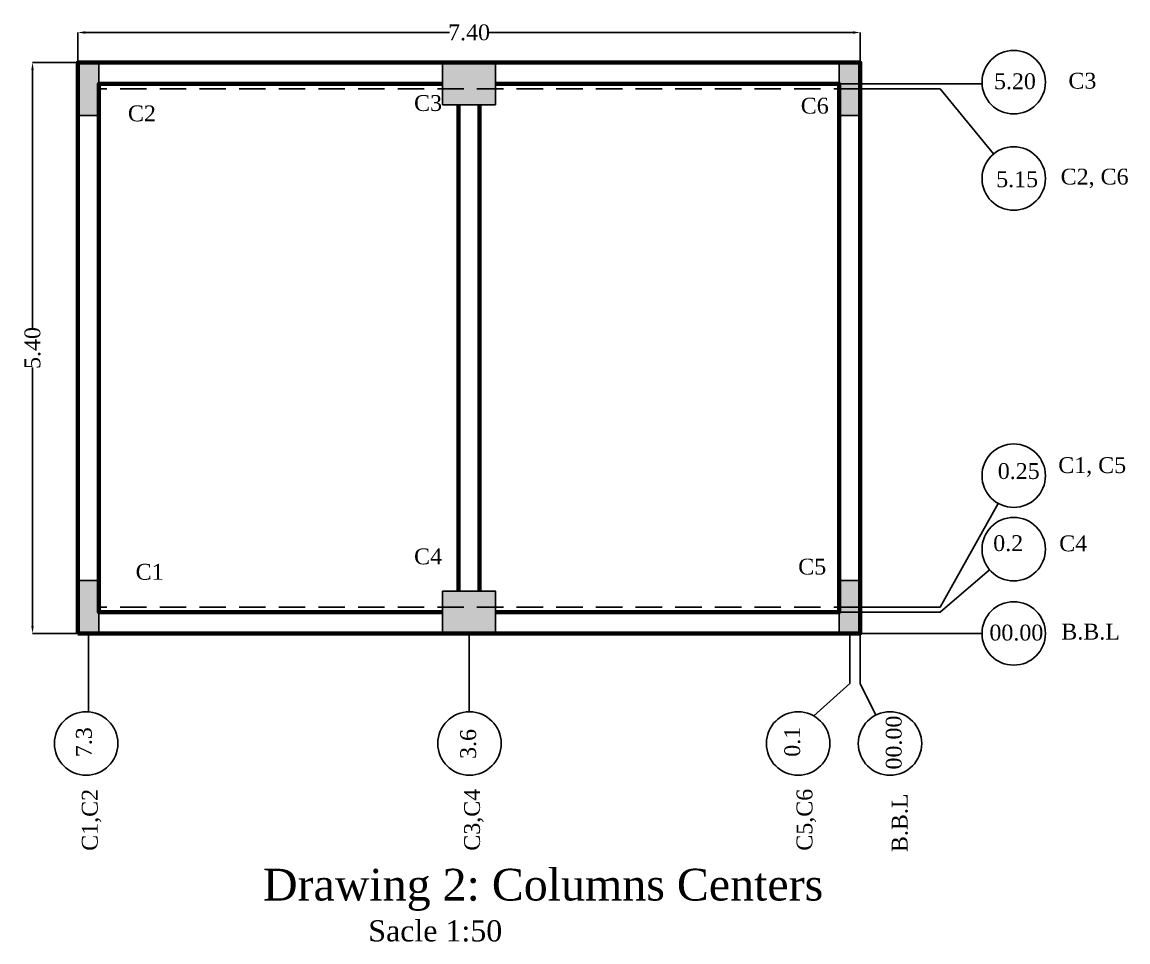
# Model space of a CAD drawing. Extents: x 159757.6 to 159806.1, y 183469.7 to 183536.
# Drawn here: x 159794.64 to 159805.09, y 183482.05 to 183490.75 of the extents above; entities that cross this region are included whole.
import ezdxf

# ---------------------------------------------------------------- set-up
doc = ezdxf.new("R2010")
doc.units = 0
doc.header["$MEASUREMENT"] = 0
doc.header["$PDSIZE"] = 2
doc.linetypes.add('HIDDEN', pattern=[0.375, 0.25, -0.125])
doc.layers.add('DIM6', color=180, linetype='Continuous')
doc.layers.add('LINE-NUSS', color=255, linetype='Continuous', lineweight=70)
doc.styles.add('ATT', font='TXT')
doc.styles.get("Standard").update_dxf_attribs({"font": 'times.ttf', "height": 0.15})
doc.styles.add('style13', font='times.ttf', dxfattribs={"height": 0.06})
doc.dimstyles.new('Copy of dss', dxfattribs={"dimtxt": 0.18, "dimasz": 0.07, "dimexe": 0.18, "dimexo": 0.0625, "dimgap": 0.09, "dimtad": 0, "dimtoh": 1, "dimrnd": 0.05, "dimzin": 0, "dimdsep": 46, "dimtxsty": 'ATT', "dimcen": 0.09, "dimse1": 1, "dimse2": 1, "dimclrd": 8, "dimclrt": 2, "dimadec": 0, "dimazin": 0, "dimtfac": 1, "dimtofl": 0, "dimtmove": 0, "dimatfit": 3, "dimfxl": 0.18, "dimtolj": 1, "dimtzin": 0, "dimarcsym": 0})

# ---------------------------------------------------------------- blocks, each defined once
blk = doc.blocks.new('*D56')
at = {"layer": 'DEFPOINTS', "color": 0, "linetype": 'Continuous', "transparency": 16777216}
for p in [(159802.564, 183490.648), (159795.164, 183490.364), (159802.564, 183490.364)]:
    blk.add_point(p, dxfattribs=at)
at = {"layer": 'DIM6', "color": 0, "linetype": 'Continuous', "lineweight": -2, "transparency": 16777216}
for p, q in [((159795.164, 183490.366), (159795.164, 183490.649)), ((159802.564, 183490.366), (159802.564, 183490.649))]:
    blk.add_line(p, q, dxfattribs=at)
at = {"layer": 'DIM6', "color": 7, "linetype": 'Continuous', "lineweight": -2, "transparency": 16777216}
for p, q in [((159795.234, 183490.648), (159798.678, 183490.648)), ((159802.494, 183490.648), (159799.05, 183490.648))]:
    blk.add_line(p, q, dxfattribs=at)
at = {"layer": 'DIM6', "color": 7, "linetype": 'Continuous', "transparency": 16777216}
for points in [[(159795.234, 183490.66), (159795.234, 183490.636), (159795.164, 183490.648)], [(159802.494, 183490.66), (159802.494, 183490.636), (159802.564, 183490.648)]]:
    blk.add_solid(points, dxfattribs=at)
at = {"layer": 'DIM6', "color": 7, "linetype": 'Continuous', "transparency": 16777216, "insert": (159798.864, 183490.648), "char_height": 0.15, "attachment_point": 5}
blk.add_mtext('\\A1;7.40', dxfattribs=at)
blk = doc.blocks.new('*D57')
at = {"layer": 'DEFPOINTS', "color": 0, "linetype": 'Continuous', "transparency": 16777216}
for p in [(159794.736, 183490.364), (159795.164, 183490.364), (159795.164, 183484.964)]:
    blk.add_point(p, dxfattribs=at)
at = {"layer": 'DIM6', "color": 0, "linetype": 'Continuous', "lineweight": -2, "transparency": 16777216}
for p, q in [((159795.162, 183490.364), (159794.734, 183490.364)), ((159795.162, 183484.964), (159794.734, 183484.964))]:
    blk.add_line(p, q, dxfattribs=at)
at = {"layer": 'DIM6', "color": 7, "linetype": 'Continuous', "lineweight": -2, "transparency": 16777216}
for p, q in [((159794.736, 183490.294), (159794.736, 183487.849)), ((159794.736, 183485.034), (159794.736, 183487.48))]:
    blk.add_line(p, q, dxfattribs=at)
at = {"layer": 'DIM6', "color": 7, "linetype": 'Continuous', "transparency": 16777216}
for points in [[(159794.724, 183490.294), (159794.747, 183490.294), (159794.736, 183490.364)], [(159794.724, 183485.034), (159794.747, 183485.034), (159794.736, 183484.964)]]:
    blk.add_solid(points, dxfattribs=at)
at = {"layer": 'DIM6', "color": 7, "linetype": 'Continuous', "transparency": 16777216, "insert": (159794.736, 183487.664), "char_height": 0.15, "attachment_point": 5, "rotation": 90}
blk.add_mtext('\\A1;5.40', dxfattribs=at)

msp = doc.modelspace()

# ---------------------------------------------------------------- hatches: boundary and pattern name
at = {"layer": 'DIM6', "linetype": 'Continuous'}
h = msp.add_hatch(color=7, dxfattribs=at)
h.paths.add_polyline_path([(159795.164, 183489.864), (159795.364, 183489.864), (159795.364, 183490.364), (159795.164, 183490.364)])
h.paths.add_polyline_path([(159798.614, 183489.964), (159799.114, 183489.964), (159799.114, 183490.364), (159798.614, 183490.364)])
h.paths.add_polyline_path([(159802.364, 183489.864), (159802.564, 183489.864), (159802.564, 183490.364), (159802.364, 183490.364)])
h.paths.add_polyline_path([(159802.364, 183484.964), (159802.564, 183484.964), (159802.564, 183485.464), (159802.364, 183485.464)])
h.paths.add_polyline_path([(159798.614, 183485.364), (159799.114, 183485.364), (159799.114, 183484.964), (159798.614, 183484.964)])
h.paths.add_polyline_path([(159795.164, 183484.964), (159795.364, 183484.964), (159795.364, 183485.464), (159795.164, 183485.464)])

# ---------------------------------------------------------------- linework, layer by layer
at = {"layer": 'DIM6', "color": 7, "linetype": 'Continuous'}
for p, q in [((159798.614, 183490.364), (159798.614, 183489.964)), ((159799.114, 183490.364), (159799.114, 183489.964)), ((159802.364, 183490.164), (159803.318, 183490.164)), ((159802.564, 183490.114), (159803.318, 183490.114)), ((159803.318, 183490.164), (159803.716, 183490.164)), ((159803.318, 183490.114), (159803.825, 183489.499)), ((159799.114, 183489.964), (159798.614, 183489.964)), ((159803.318, 183485.214), (159803.868, 183486.194)), ((159803.318, 183485.164), (159803.787, 183485.566)), ((159798.614, 183485.364), (159799.114, 183485.364)), ((159798.614, 183485.364), (159798.614, 183484.964)), ((159799.114, 183485.364), (159799.114, 183484.964)), ((159802.564, 183485.214), (159803.318, 183485.214)), ((159802.364, 183485.164), (159803.318, 183485.164)), ((159795.264, 183484.964), (159795.264, 183484.222)), ((159798.864, 183484.964), (159798.864, 183484.223)), ((159802.464, 183484.964), (159802.464, 183484.491)), ((159802.564, 183484.964), (159803.318, 183484.964)), ((159802.564, 183484.964), (159802.564, 183484.491)), ((159803.318, 183484.964), (159803.715, 183484.964)), ((159802.464, 183484.491), (159802.124, 183484.184)), ((159802.564, 183484.491), (159802.712, 183484.192))]:
    msp.add_line(p, q, dxfattribs=at)
at = {"layer": 'DIM6', "color": 7, "linetype": 'HIDDEN'}
for p, q in [((159802.564, 183490.114), (159795.364, 183490.114)), ((159802.564, 183485.214), (159795.364, 183485.214))]:
    msp.add_line(p, q, dxfattribs=at)
at = {"layer": 'DIM6', "color": 7, "linetype": 'Continuous'}
for points in [[(159795.164, 183489.864), (159795.364, 183489.864), (159795.364, 183490.364), (159795.164, 183490.364)], [(159798.614, 183489.964), (159799.114, 183489.964), (159799.114, 183490.364), (159798.614, 183490.364)], [(159802.364, 183489.864), (159802.564, 183489.864), (159802.564, 183490.364), (159802.364, 183490.364)], [(159795.164, 183484.964), (159795.364, 183484.964), (159795.364, 183485.464), (159795.164, 183485.464)], [(159802.364, 183484.964), (159802.564, 183484.964), (159802.564, 183485.464), (159802.364, 183485.464)], [(159798.614, 183485.364), (159799.114, 183485.364), (159799.114, 183484.964), (159798.614, 183484.964)]]:
    msp.add_lwpolyline(points, close=True, dxfattribs=at)
for centre in [(159804.015, 183490.178), (159804.015, 183489.267), (159804.015, 183486.456), (159804.015, 183485.761), (159804.015, 183484.964), (159795.243, 183483.923), (159798.868, 183483.923), (159801.976, 183483.923), (159802.845, 183483.923)]:
    msp.add_circle(centre, 0.3, dxfattribs=at)
at = {"layer": 'LINE-NUSS', "color": 7, "linetype": 'Continuous'}
for p, q in [((159798.764, 183489.964), (159798.764, 183485.364)), ((159798.964, 183489.964), (159798.964, 183485.364))]:
    msp.add_line(p, q, dxfattribs=at)
msp.add_lwpolyline([(159795.164, 183484.964), (159802.564, 183484.964), (159802.564, 183490.364), (159795.164, 183490.364)], close=True, dxfattribs=at)
for points in [[(159798.614, 183490.164), (159795.364, 183490.164), (159795.364, 183485.164), (159798.614, 183485.164)], [(159799.114, 183485.164), (159802.364, 183485.164), (159802.364, 183490.164), (159799.114, 183490.164)]]:
    msp.add_lwpolyline(points, dxfattribs=at)

# ---------------------------------------------------------------- texts
at = {"layer": 'DIM6', "color": 7, "linetype": 'Continuous'}
for s, height, p in [('5.20', 0.15, (159803.828, 183490.112)), ('C3', 0.15, (159804.532, 183490.117)), ('C3', 0.15, (159798.344, 183489.906)), ('C6', 0.15, (159802.001, 183489.881)), ('C2', 0.15, (159795.638, 183489.808)), ('5.15', 0.15, (159803.849, 183489.185)), ('C2, C6', 0.15, (159804.459, 183489.21)), ('0.25', 0.15, (159803.864, 183486.425)), ('C1, C5', 0.15, (159804.436, 183486.481)), ('0.2', 0.15, (159803.821, 183485.743)), ('C4', 0.15, (159804.445, 183485.741)), ('C4', 0.15, (159798.344, 183485.618)), ('C1', 0.15, (159795.711, 183485.472)), ('C5', 0.15, (159801.977, 183485.521)), ('00.00', 0.15, (159803.785, 183484.897)), ('B.B.L', 0.15, (159804.465, 183484.906)), ('Drawing 2: Columns Centers', 0.3, (159796.915, 183482.438))]:
    msp.add_text(s, height=height, dxfattribs=at).set_placement(p)
for s, p in [('00.00', (159802.955, 183483.677)), ('7.3', (159795.296, 183483.794)), ('3.6', (159798.93, 183483.777)), ('0.1', (159801.995, 183483.798)), ('C1,C2', (159795.352, 183482.908)), ('C3,C4', (159798.967, 183482.909)), ('C5,C6', (159802.111, 183482.909)), ('B.B.L', (159803.011, 183482.896))]:
    msp.add_text(s, height=0.15, rotation=90, dxfattribs=at).set_placement(p)
at = {"layer": 'DIM6', "color": 7, "linetype": 'Continuous', "style": 'style13'}
msp.add_text('Sacle 1:50', height=0.2, dxfattribs=at).set_placement((159797.911, 183482.051))

# ---------------------------------------------------------------- dimensions: what is measured, and where the dimension line sits
at = {"layer": 'DIM6', "color": 7, "linetype": 'Continuous'}
dim = msp.add_linear_dim(base=(159802.564, 183490.648), p1=(159795.164, 183490.364), p2=(159802.564, 183490.364), dimstyle='Copy of dss', override={"dimtxt": 0.05, "dimexe": 0.0015, "dimexo": 0.002, "dimgap": 0, "dimtoh": 0, "dimtxsty": 'Standard', "dimse1": 0, "dimse2": 0, "dimclrd": 7, "dimclrt": 7, "dimfxl": 0}, dxfattribs=at)
dim.commit()
dim.dimension.update_dxf_attribs({"geometry": '*D56', "text_midpoint": (159798.864, 183490.648)})
dim = msp.add_aligned_dim(p1=(159795.164, 183484.964), p2=(159795.164, 183490.364), distance=0.428, dimstyle='Copy of dss', override={"dimtxt": 0.05, "dimexe": 0.0015, "dimexo": 0.002, "dimgap": 0, "dimtoh": 0, "dimtxsty": 'Standard', "dimse1": 0, "dimse2": 0, "dimclrd": 7, "dimclrt": 7, "dimfxl": 0}, dxfattribs=at)
dim.commit()
dim.dimension.update_dxf_attribs({"geometry": '*D57', "text_midpoint": (159794.736, 183487.664)})

doc.saveas('drawing.dxf')
